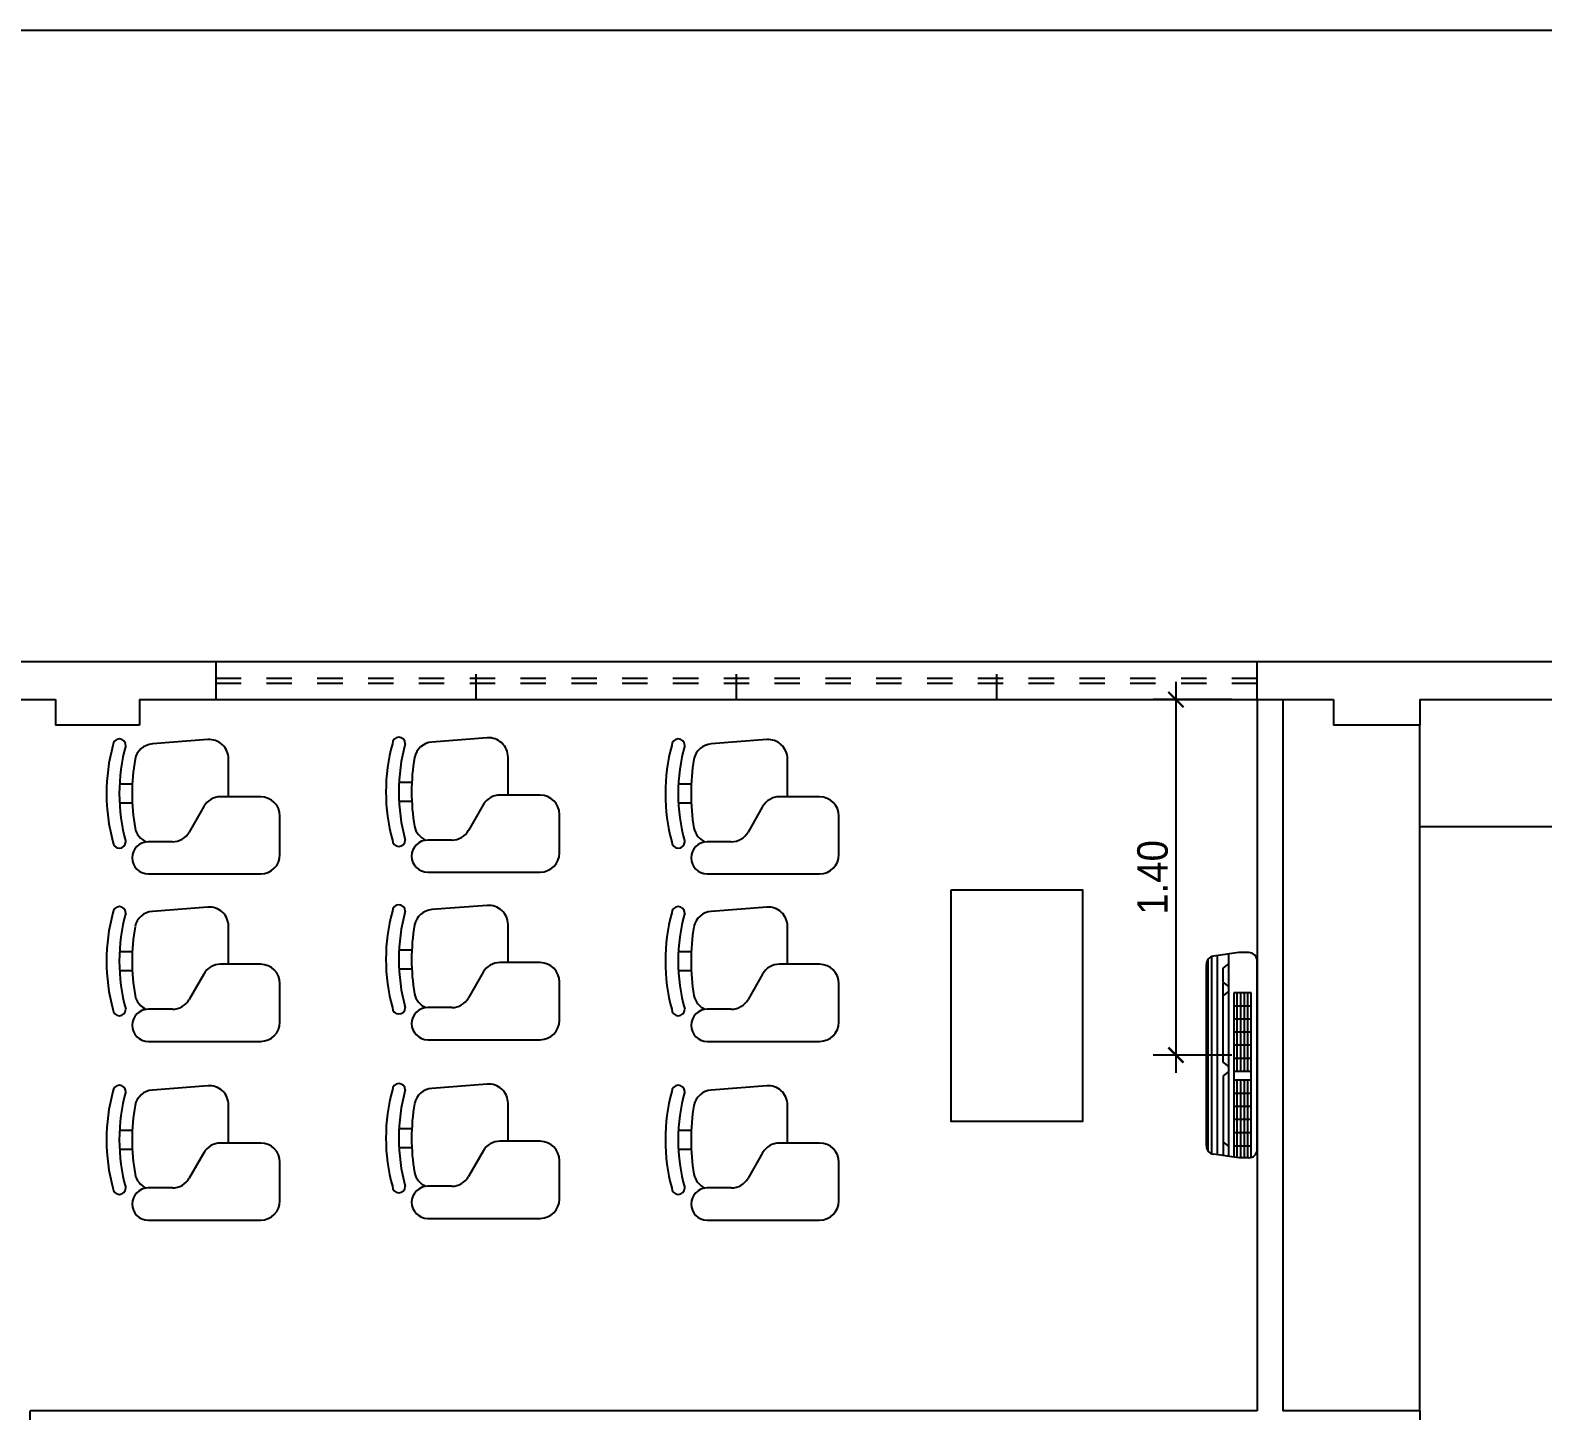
# Model space of a CAD drawing. Header units: millimetres. Extents: x 7034 to 7235, y -465 to -380.
# Drawn here: x 7177.97 to 7183.92, y -426.6 to -421.16 of the extents above; entities that cross this region are included whole.
import ezdxf

# ---------------------------------------------------------------- set-up
doc = ezdxf.new("R2010")
doc.units = ezdxf.units.MM
doc.header["$LTSCALE"] = 0.005
doc.linetypes.add('CONTINUO', pattern=[0])
doc.linetypes.add('DASHED', pattern=[19.05, 12.7, -6.35])
doc.layers.get('0').update_dxf_attribs({"linetype": 'CONTINUO'})
doc.layers.get('DEFPOINTS').update_dxf_attribs({"linetype": 'CONTINUO', "lineweight": 15})
for name, color, linetype in [('- COTAS', 12, 'Continuous'), ('ARQ-PEITORIAL', 4, 'Continuous'), ('ARQ_ALVENARIA', 6, 'Continuous'), ('ARQ_JANELAALTA', 150, 'DASHED')]:
    doc.layers.add(name, color=color, linetype=linetype)
doc.layers.add('0-LAYOUT', color=250, linetype='Continuous', lineweight=25)
doc.layers.add('AR CONDICIONADO', color=1, linetype='Continuous', lineweight=25)
doc.styles.add('ARQ', font='arial.ttf', dxfattribs={"width": 0.9})
doc.dimstyles.new('1-50', dxfattribs={"dimtxt": 0.12, "dimasz": 0.06, "dimexe": 0.09, "dimexo": 0.1, "dimgap": 0.03, "dimtad": 1, "dimzin": 0, "dimdsep": 46, "dimtxsty": 'ARQ', "dimblk": 'ARCHTICK', "dimcen": 0, "dimdle": 0.07, "dimclrd": 1, "dimclre": 1, "dimclrt": 7, "dimadec": 0, "dimazin": 0, "dimtm": 1e-09, "dimtfac": 1, "dimtofl": 0, "dimtmove": 2, "dimatfit": 3, "dimldrblk": 'ARCHTICK', "dimfxl": 1, "dimtolj": 1, "dimtzin": 0, "dimlwd": -1, "dimlwe": -1, "dimarcsym": 0})

# ---------------------------------------------------------------- blocks, each defined once
blk = doc.blocks.new('A$C778229A4')
at = {"layer": '0-LAYOUT', "linetype": 'Continuous'}
for p, q in [((556.6, 737.6), (252.4, 714.2)), ((670.6, 423.4), (670.6, 632.1)), ((72, 493.9), (142.4, 493.9)), ((847, 423.4), (626.1, 423.4)), ((142.4, 388.1), (72, 388.1)), ((534.2, 370.1), (454.1, 229.7)), ((952.8, 105.8), (952.8, 317.5)), ((362.2, 176.4), (229.5, 176.4)), ((229.5, 0), (847, 0))]:
    blk.add_line(p, q, dxfattribs=at)
for centre, radius, start, end in [((1004.3, 441), 1004.3, 164.72346, 195.27654), ((70.8, 705.6), 35.3, 0, 180), ((1074.9, 441), 1004.3, 164.72346, 195.27654), ((260.5, 608.7), 105.8, 94.39871, 168.30549), ((564.7, 632.1), 105.8, 0, 94.39871), ((1283.9, 441), 1142.8, 170.47649, 189.52351), ((626.1, 317.5), 105.8, 90, 150.25512), ((847, 317.5), 105.8, 0, 90), ((260.5, 273.4), 105.8, 191.69451, 247.18493), ((70.8, 176.4), 35.3, 180, 0), ((229.5, 88.2), 88.2, 90, 270), ((362.2, 282.3), 105.8, 270, 330.25512), ((847, 105.8), 105.8, 270, 0)]:
    blk.add_arc(centre, radius, start, end, dxfattribs=at)
blk = doc.blocks.new('_ArchTick')
at = {"color": 0, "linetype": 'ByBlock', "const_width": 0.15}
blk.add_lwpolyline([(-0.5, -0.5), (0.5, 0.5)], dxfattribs=at)
blk = doc.blocks.new('*D99')
at = {"layer": '- COTAS', "color": 1, "transparency": 16777216}
for p, q in [((7182.4789, -423.7286), (7182.4789, -425.2686)), ((7182.6992, -423.7986), (7182.3889, -423.7986)), ((7182.6992, -425.1986), (7182.3889, -425.1986))]:
    blk.add_line(p, q, dxfattribs=at)
at = {"layer": 'DEFPOINTS', "color": 0, "transparency": 16777216}
for p in [(7182.7992, -423.7986), (7182.4789, -425.1986), (7182.7992, -425.1986)]:
    blk.add_point(p, dxfattribs=at)
at = {"layer": '- COTAS', "color": 1, "transparency": 16777216, "xscale": 0.06, "yscale": 0.06, "zscale": 0.06}
for p, rotation in [((7182.4789, -423.7986), 90), ((7182.4789, -425.1986), 270)]:
    blk.add_blockref('_ArchTick', p, dxfattribs=dict(at, rotation=rotation))
at = {"layer": '- COTAS', "color": 7, "transparency": 16777216, "insert": (7182.3876, -424.4986), "char_height": 0.12, "attachment_point": 5, "rotation": 90, "style": 'ARQ'}
blk.add_mtext('\\A1;1.40', dxfattribs=at)

msp = doc.modelspace()

# ---------------------------------------------------------------- linework, layer by layer
msp.add_lwpolyline([(7189.8766, -421.1631), (7189.8766, -436.0131), (7168.8766, -436.0131), (7168.8766, -421.1631)], close=True)
at = {"layer": '0-LAYOUT'}
for p, q in [((7183.4392, -426.5986), (7183.4392, -423.8986)), ((7183.4392, -424.2986), (7188.3692, -424.2986))]:
    msp.add_line(p, q, dxfattribs=at)
msp.add_lwpolyline([(7181.5932, -424.5486), (7181.5932, -425.4586), (7182.1132, -425.4586), (7182.1132, -424.5486)], close=True, dxfattribs=at)
at = {"layer": 'AR CONDICIONADO', "color": 1}
for p, q in [((7182.7268, -424.7947), (7182.6263, -424.8084)), ((7182.7658, -424.7947), (7182.7268, -424.7947)), ((7182.5987, -425.5559), (7182.5987, -424.8414)), ((7182.6053, -425.5758), (7182.6053, -424.8215)), ((7182.62, -425.587), (7182.62, -424.8102)), ((7182.642, -425.5909), (7182.642, -424.8063)), ((7182.6654, -424.8564), (7182.6878, -424.8392)), ((7182.6878, -425.5972), (7182.6878, -424.8)), ((7182.7992, -425.5692), (7182.7992, -424.8281)), ((7182.6654, -424.9105), (7182.6654, -424.8564)), ((7182.6878, -424.9277), (7182.6654, -424.9105)), ((7182.6654, -425.2262), (7182.6654, -424.9154)), ((7182.6654, -424.9654), (7182.6878, -424.9482)), ((7182.7756, -424.9535), (7182.7068, -424.9535)), ((7182.7068, -424.9535), (7182.7068, -425.2961)), ((7182.7207, -425.2627), (7182.7207, -424.9535)), ((7182.7346, -425.2627), (7182.7346, -424.9535)), ((7182.7486, -425.2627), (7182.7486, -424.9535)), ((7182.7625, -425.2627), (7182.7625, -424.9535)), ((7182.7756, -425.2961), (7182.7756, -424.9535)), ((7182.7756, -425.0051), (7182.7068, -425.0051)), ((7182.7756, -425.0566), (7182.7068, -425.0566)), ((7182.7756, -425.1081), (7182.7068, -425.1081)), ((7182.7756, -425.1596), (7182.7068, -425.1596)), ((7182.7756, -425.2111), (7182.7068, -425.2111)), ((7182.6878, -425.2434), (7182.6654, -425.2262)), ((7182.6878, -425.2627), (7182.6654, -425.2799)), ((7182.7756, -425.2627), (7182.7068, -425.2627)), ((7182.6654, -425.2799), (7182.6654, -425.5908)), ((7182.7068, -425.2961), (7182.7068, -425.5998)), ((7182.7068, -425.2961), (7182.7756, -425.2961)), ((7182.7207, -425.6017), (7182.7207, -425.2961)), ((7182.7346, -425.6026), (7182.7346, -425.2961)), ((7182.7486, -425.6026), (7182.7486, -425.2961)), ((7182.7625, -425.6026), (7182.7625, -425.2961)), ((7182.7756, -425.6011), (7182.7756, -425.2961)), ((7182.7756, -425.3491), (7182.7068, -425.3491)), ((7182.7756, -425.4007), (7182.7068, -425.4007)), ((7182.7756, -425.4522), (7182.7068, -425.4522)), ((7182.7756, -425.5037), (7182.7068, -425.5037)), ((7182.6654, -425.5408), (7182.6878, -425.558)), ((7182.7068, -425.5552), (7182.7756, -425.5552)), ((7182.7268, -425.6026), (7182.6263, -425.5888)), ((7182.7658, -425.6026), (7182.7268, -425.6026))]:
    msp.add_line(p, q, dxfattribs=at)
for centre, start, end in [((7182.7658, -424.8281), 0, 90), ((7182.6321, -424.8414), 100, 180), ((7182.6321, -425.5559), 179.93774, 259.93774), ((7182.7658, -425.5692), 270, 0)]:
    msp.add_arc(centre, 0.0334, start, end, dxfattribs=at)
at = {"layer": 'ARQ-PEITORIAL'}
for p, q in [((7182.7992, -423.7986), (7182.7992, -426.5986)), ((7182.8992, -423.7986), (7182.8992, -426.5986)), ((7182.7992, -426.5986), (7177.9692, -426.5986)), ((7177.9692, -426.7486), (7177.9692, -426.5986)), ((7183.4392, -426.5986), (7182.8992, -426.5986)), ((7183.4392, -426.5986), (7183.4392, -429.0986))]:
    msp.add_line(p, q, dxfattribs=at)
at = {"layer": 'ARQ_ALVENARIA'}
for p, q in [((7172.2892, -423.6486), (7188.5192, -423.6486)), ((7178.6992, -423.6486), (7178.6992, -423.7986)), ((7182.7992, -423.7986), (7182.7992, -423.6486)), ((7173.1492, -423.7986), (7178.0692, -423.7986)), ((7178.0692, -423.7986), (7178.0692, -423.8986)), ((7178.3992, -423.7986), (7178.6992, -423.7986)), ((7178.3992, -423.7986), (7178.3992, -423.8986)), ((7178.6992, -423.7986), (7182.7992, -423.7986)), ((7182.7992, -423.7986), (7183.0992, -423.7986)), ((7183.0992, -423.7986), (7183.0992, -423.8986)), ((7183.4392, -423.7986), (7188.0892, -423.7986)), ((7183.4392, -423.7986), (7183.4392, -423.8986)), ((7178.3992, -423.8986), (7178.0692, -423.8986)), ((7183.4392, -423.8986), (7183.0992, -423.8986))]:
    msp.add_line(p, q, dxfattribs=at)
at = {"layer": 'ARQ_JANELAALTA', "ltscale": 0.5}
for p, q in [((7179.7242, -423.7986), (7179.7242, -423.6486)), ((7180.7492, -423.7986), (7180.7492, -423.6486)), ((7181.7742, -423.7986), (7181.7742, -423.6486)), ((7178.6992, -423.7136), (7182.7992, -423.7136)), ((7178.6992, -423.7336), (7182.7992, -423.7336))]:
    msp.add_line(p, q, dxfattribs=at)
for p in [(7179.7242, -423.7986), (7180.7492, -423.7986), (7181.7742, -423.7986)]:
    msp.add_point(p, dxfattribs=at)

# ---------------------------------------------------------------- block references
at = {"layer": '0-LAYOUT', "xscale": 0.0007168438189785798, "yscale": 0.0007168438189785798, "zscale": 0.0007168438189785798}
for p in [(7178.2692, -424.4848), (7179.3692, -424.478), (7180.4692, -424.4848), (7178.2692, -425.1443), (7179.3692, -425.1376), (7180.4692, -425.1443), (7178.2692, -425.8479), (7179.3692, -425.8412), (7180.4692, -425.8479)]:
    msp.add_blockref('A$C778229A4', p, dxfattribs=at)

# ---------------------------------------------------------------- dimensions: what is measured, and where the dimension line sits
at = {"layer": '- COTAS'}
dim = msp.add_linear_dim(base=(7182.4789, -425.1986), p1=(7182.7992, -423.7986), p2=(7182.7992, -425.1986), angle=90, dimstyle='1-50', dxfattribs=at)
dim.commit()
dim.dimension.update_dxf_attribs({"geometry": '*D99', "text_midpoint": (7182.3876, -424.4986)})

doc.saveas('drawing.dxf')
